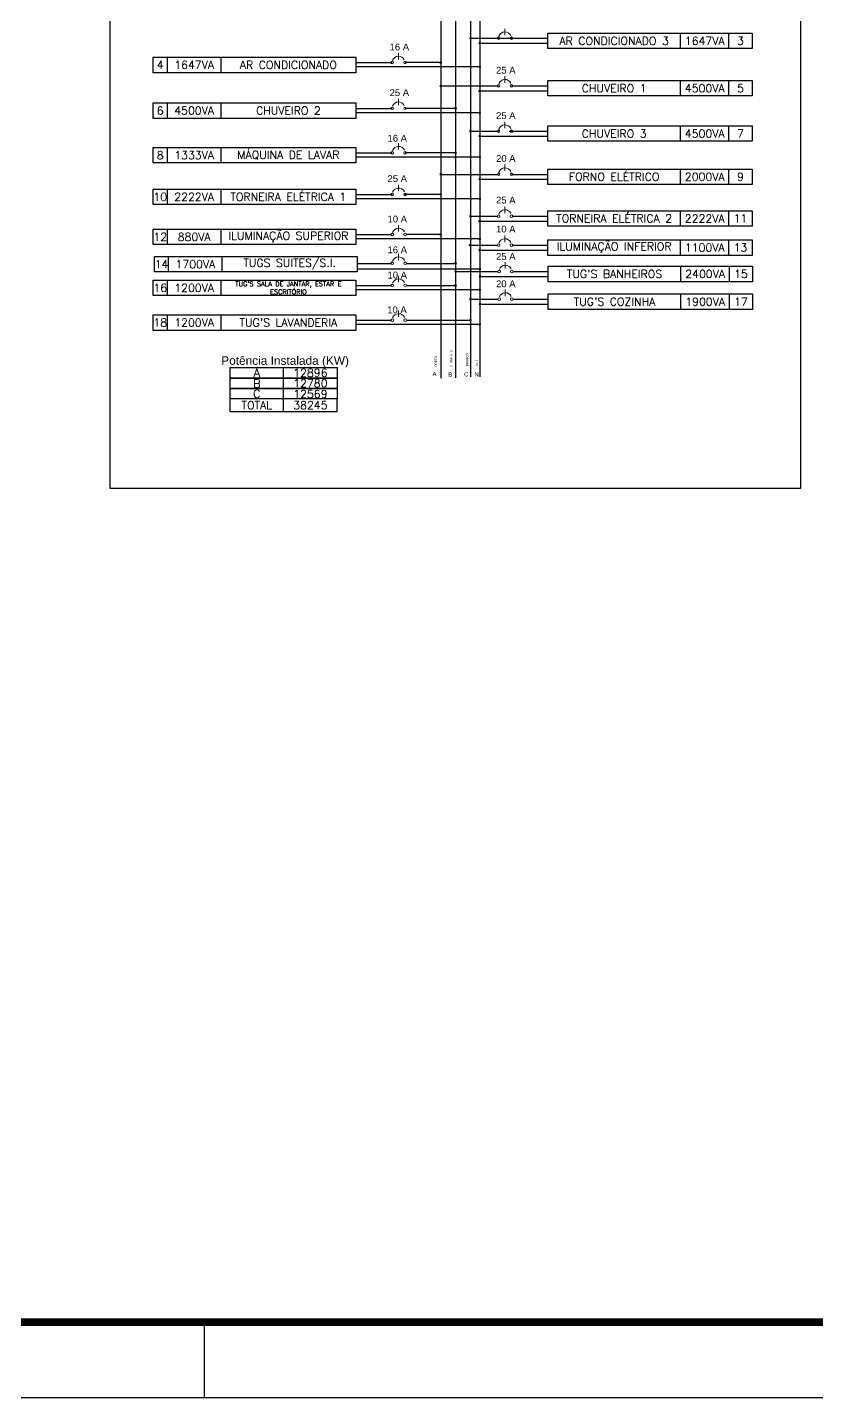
# Model space of a CAD drawing. Header units: metres. Extents: x 2012 to 4043, y 2396 to 4846.
# Drawn here: x 2070.37 to 2079.74, y 2396.38 to 2412.63 of the extents above; entities that cross this region are included whole.
import ezdxf

# ---------------------------------------------------------------- set-up
doc = ezdxf.new("R2010")
doc.units = ezdxf.units.M
for name, color, linetype in [('ARQ-FOLHA', 7, 'Continuous'), ('PDF3_COTA', 7, 'Continuous'), ('PDF3_DI-Barramento Fase 1', 6, 'Continuous'), ('PDF3_DI-Barramento Fase 2', 6, 'Continuous'), ('PDF3_DI-Barramento Fase 3', 4, 'Continuous'), ('PDF3_DIAGRAMA', 7, 'Continuous'), ('PDF3_Text', 7, 'Continuous'), ('VISTA FRONTAL', 7, 'Continuous')]:
    doc.layers.add(name, color=color, linetype=linetype)
doc.layers.add('PDF3_DI-Linhas do diagrama', color=7, linetype='Continuous', true_color=0xdcdcdc)
doc.styles.add('N', font='romand.shx', dxfattribs={"height": 0.13})
doc.styles.add('PDF Arial', font='arial.ttf')

# ---------------------------------------------------------------- blocks, each defined once
blk = doc.blocks.new('FOLHA A2')
at = {"layer": 'ARQ-FOLHA'}
for p, q in [((224, -420), (224, -410)), ((0, -420), (594, -420))]:
    blk.add_line(p, q, dxfattribs=at)
at = {"layer": 'ARQ-FOLHA', "const_width": 1}
blk.add_lwpolyline([(25, -410), (584, -410), (584, -10), (25, -10), (25, -410)], dxfattribs=at)

msp = doc.modelspace()

# ---------------------------------------------------------------- linework, layer by layer
at = {"layer": 'PDF3_COTA', "lineweight": 25}
for points in [[(2075.628, 2412.502), (2076.138, 2412.502)], [(2075.735, 2412.444), (2076.546, 2412.444)], [(2076.115, 2412.502), (2076.546, 2412.502)], [(2078.12, 2412.38), (2078.12, 2412.562)], [(2078.695, 2412.38), (2078.695, 2412.562)], [(2072.032, 2412.094), (2072.032, 2412.278)], [(2072.669, 2412.094), (2072.669, 2412.278)], [(2074.268, 2412.214), (2074.7, 2412.214)], [(2075.735, 2412.162), (2074.268, 2412.162)], [(2075.276, 2412.214), (2074.852, 2412.214)], [(2075.276, 2411.937), (2075.962, 2411.937)], [(2076.114, 2411.937), (2076.546, 2411.937)], [(2078.12, 2411.818), (2078.12, 2412)], [(2078.695, 2411.818), (2078.695, 2412)], [(2075.735, 2411.878), (2076.546, 2411.878)], [(2072.032, 2411.552), (2072.032, 2411.737)], [(2072.669, 2411.552), (2072.669, 2411.737)], [(2074.268, 2411.671), (2074.7, 2411.671)], [(2075.735, 2411.619), (2074.268, 2411.619)], [(2075.452, 2411.671), (2074.852, 2411.671)], [(2078.12, 2411.28), (2078.12, 2411.462)], [(2078.695, 2411.28), (2078.695, 2411.462)], [(2075.628, 2411.399), (2075.962, 2411.399)], [(2075.735, 2411.342), (2076.546, 2411.342)], [(2076.088, 2411.399), (2076.546, 2411.399)], [(2072.032, 2411.023), (2072.032, 2411.207)], [(2072.669, 2411.023), (2072.669, 2411.207)], [(2074.268, 2411.143), (2074.7, 2411.143)], [(2075.452, 2411.143), (2074.852, 2411.143)], [(2075.735, 2411.091), (2074.268, 2411.091)], [(2078.12, 2410.767), (2078.12, 2410.95)], [(2078.695, 2410.767), (2078.695, 2410.95)], [(2075.276, 2410.888), (2075.962, 2410.888)], [(2075.735, 2410.831), (2076.546, 2410.831)], [(2076.114, 2410.888), (2076.546, 2410.888)], [(2072.032, 2410.529), (2072.032, 2410.713)], [(2072.669, 2410.529), (2072.669, 2410.713)], [(2074.268, 2410.649), (2074.7, 2410.649)], [(2075.275, 2410.649), (2074.851, 2410.649)], [(2075.735, 2410.597), (2074.268, 2410.597)], [(2075.628, 2410.391), (2075.947, 2410.391)], [(2075.735, 2410.333), (2076.546, 2410.333)], [(2076.13, 2410.391), (2076.546, 2410.391)], [(2078.12, 2410.274), (2078.12, 2410.457)], [(2078.695, 2410.274), (2078.695, 2410.457)], [(2072.032, 2410.054), (2072.032, 2410.238)], [(2072.669, 2410.054), (2072.669, 2410.238)], [(2074.268, 2410.173), (2074.686, 2410.173)], [(2075.276, 2410.173), (2074.868, 2410.173)], [(2075.735, 2410.121), (2074.268, 2410.121)], [(2075.628, 2410.047), (2075.947, 2410.047)], [(2075.735, 2409.99), (2076.546, 2409.99)], [(2076.13, 2410.047), (2076.309, 2410.047), (2076.546, 2410.047)], [(2078.12, 2409.927), (2078.12, 2410.11)], [(2078.695, 2409.927), (2078.695, 2410.11)], [(2072.046, 2409.73), (2072.046, 2409.914)], [(2072.683, 2409.73), (2072.683, 2409.914)], [(2074.283, 2409.832), (2074.686, 2409.832)], [(2074.868, 2409.832), (2075.452, 2409.832)], [(2075.735, 2409.762), (2074.283, 2409.762)], [(2075.452, 2409.734), (2075.952, 2409.734)], [(2075.74, 2409.677), (2076.551, 2409.677)], [(2076.135, 2409.734), (2076.314, 2409.734), (2076.551, 2409.734)], [(2078.125, 2409.614), (2078.125, 2409.797)], [(2078.7, 2409.614), (2078.7, 2409.797)], [(2072.032, 2409.449), (2072.032, 2409.633)], [(2072.669, 2409.449), (2072.669, 2409.633)], [(2074.268, 2409.57), (2074.686, 2409.57)], [(2075.735, 2409.518), (2074.268, 2409.518)], [(2074.868, 2409.57), (2075.452, 2409.57)], [(2075.633, 2409.406), (2075.952, 2409.406)], [(2075.74, 2409.349), (2076.551, 2409.349)], [(2076.135, 2409.406), (2076.314, 2409.406), (2076.551, 2409.406)], [(2078.125, 2409.286), (2078.125, 2409.469)], [(2078.7, 2409.286), (2078.7, 2409.469)], [(2072.032, 2409.037), (2072.032, 2409.222)], [(2072.669, 2409.037), (2072.669, 2409.222)], [(2074.268, 2409.158), (2074.686, 2409.158)], [(2075.735, 2409.106), (2074.268, 2409.106)], [(2074.868, 2409.158), (2075.628, 2409.158)], [(2073.411, 2408.075), (2073.411, 2408.29), (2073.411, 2408.391), (2073.411, 2408.494), (2073.411, 2408.595)]]:
    msp.add_lwpolyline(points, dxfattribs=at)
for points in [[(2076.546, 2412.38), (2076.546, 2412.562), (2078.969, 2412.562), (2078.969, 2412.38), (2076.714, 2412.38)], [(2071.864, 2412.094), (2071.864, 2412.278), (2074.268, 2412.278), (2074.268, 2412.094)], [(2076.546, 2411.818), (2076.546, 2412), (2078.969, 2412), (2078.969, 2411.818), (2076.714, 2411.818)], [(2071.864, 2411.552), (2071.864, 2411.737), (2074.268, 2411.737), (2074.268, 2411.552)], [(2076.546, 2411.28), (2076.546, 2411.462), (2078.969, 2411.462), (2078.969, 2411.28), (2076.714, 2411.28)], [(2071.864, 2411.023), (2071.864, 2411.207), (2074.268, 2411.207), (2074.268, 2411.023)], [(2076.546, 2410.767), (2076.546, 2410.95), (2078.969, 2410.95), (2078.969, 2410.767), (2076.714, 2410.767)], [(2071.864, 2410.529), (2071.864, 2410.713), (2074.268, 2410.713), (2074.268, 2410.529)], [(2076.546, 2410.274), (2076.546, 2410.457), (2078.969, 2410.457), (2078.969, 2410.274), (2076.714, 2410.274)], [(2071.864, 2410.054), (2071.864, 2410.238), (2074.268, 2410.238), (2074.268, 2410.054)], [(2076.546, 2409.927), (2076.546, 2410.11), (2078.969, 2410.11), (2078.969, 2409.927), (2076.714, 2409.927)], [(2071.879, 2409.73), (2071.879, 2409.914), (2074.283, 2409.914), (2074.283, 2409.73)], [(2076.551, 2409.614), (2076.551, 2409.797), (2078.974, 2409.797), (2078.974, 2409.614), (2076.718, 2409.614)], [(2071.864, 2409.449), (2071.864, 2409.633), (2074.268, 2409.633), (2074.268, 2409.449)], [(2076.551, 2409.286), (2076.551, 2409.469), (2078.974, 2409.469), (2078.974, 2409.286), (2076.718, 2409.286)], [(2071.864, 2409.037), (2071.864, 2409.222), (2074.268, 2409.222), (2074.268, 2409.037)], [(2072.776, 2408.494), (2072.776, 2408.595), (2074.046, 2408.595), (2074.046, 2408.471), (2072.776, 2408.471)], [(2072.776, 2408.37), (2072.776, 2408.471), (2074.046, 2408.471), (2074.046, 2408.347), (2072.776, 2408.347)], [(2072.776, 2408.244), (2072.776, 2408.347), (2074.046, 2408.347), (2074.046, 2408.223), (2072.776, 2408.223)], [(2074.046, 2408.223), (2072.775, 2408.223), (2072.775, 2408.075), (2074.046, 2408.075)]]:
    msp.add_lwpolyline(points, close=True, dxfattribs=at)
at = {"layer": 'PDF3_DI-Barramento Fase 1', "lineweight": 30}
msp.add_lwpolyline([(2075.276, 2413.79), (2075.276, 2408.867), (2075.276, 2408.468)], dxfattribs=at)
at = {"layer": 'PDF3_DI-Barramento Fase 2', "lineweight": 30}
msp.add_lwpolyline([(2075.452, 2413.79), (2075.452, 2408.867), (2075.452, 2408.472)], dxfattribs=at)
at = {"layer": 'PDF3_DI-Barramento Fase 3', "color": 6, "lineweight": 30}
msp.add_lwpolyline([(2075.628, 2413.79), (2075.628, 2408.867), (2075.628, 2408.485)], dxfattribs=at)
at = {"layer": 'PDF3_DI-Barramento Fase 3', "lineweight": 30}
msp.add_lwpolyline([(2076.239, 2413.489), (2075.737, 2413.489), (2075.739, 2411.973), (2075.739, 2408.867), (2075.739, 2408.487)], dxfattribs=at)
at = {"layer": 'PDF3_DI-Linhas do diagrama', "transparency": 33554559}
for points in [[(2075.628, 2412.502), (2075.615, 2412.509), (2075.613, 2412.502)], [(2075.613, 2412.502), (2075.615, 2412.494), (2075.628, 2412.502)], [(2075.621, 2412.515), (2075.628, 2412.502), (2075.615, 2412.509)], [(2075.615, 2412.494), (2075.628, 2412.502), (2075.621, 2412.488)], [(2075.628, 2412.517), (2075.621, 2412.515), (2075.628, 2412.502)], [(2075.628, 2412.502), (2075.621, 2412.488), (2075.628, 2412.486)], [(2075.628, 2412.502), (2075.636, 2412.515), (2075.628, 2412.517)], [(2075.641, 2412.509), (2075.628, 2412.502), (2075.636, 2412.515)], [(2075.644, 2412.502), (2075.641, 2412.509), (2075.628, 2412.502)], [(2075.628, 2412.486), (2075.636, 2412.488), (2075.628, 2412.502)], [(2075.636, 2412.488), (2075.628, 2412.502), (2075.641, 2412.494)], [(2075.628, 2412.502), (2075.641, 2412.494), (2075.644, 2412.502)], [(2075.737, 2412.444), (2075.724, 2412.452), (2075.722, 2412.444)], [(2075.722, 2412.444), (2075.724, 2412.436), (2075.737, 2412.444)], [(2075.73, 2412.457), (2075.737, 2412.444), (2075.724, 2412.452)], [(2075.724, 2412.436), (2075.737, 2412.444), (2075.73, 2412.431)], [(2075.737, 2412.458), (2075.73, 2412.457), (2075.737, 2412.444)], [(2075.737, 2412.444), (2075.73, 2412.431), (2075.737, 2412.429)], [(2075.737, 2412.444), (2075.745, 2412.457), (2075.737, 2412.458)], [(2075.752, 2412.452), (2075.737, 2412.444), (2075.745, 2412.457)], [(2075.753, 2412.444), (2075.752, 2412.452), (2075.737, 2412.444)], [(2075.737, 2412.429), (2075.745, 2412.431), (2075.737, 2412.444)], [(2075.745, 2412.431), (2075.737, 2412.444), (2075.752, 2412.436)], [(2075.737, 2412.444), (2075.752, 2412.436), (2075.753, 2412.444)], [(2075.274, 2412.213), (2075.261, 2412.221), (2075.259, 2412.213)], [(2075.259, 2412.213), (2075.261, 2412.206), (2075.274, 2412.213)], [(2075.267, 2412.226), (2075.274, 2412.213), (2075.261, 2412.221)], [(2075.261, 2412.206), (2075.274, 2412.213), (2075.267, 2412.2)], [(2075.274, 2412.229), (2075.267, 2412.226), (2075.274, 2412.213)], [(2075.274, 2412.213), (2075.267, 2412.2), (2075.274, 2412.198)], [(2075.274, 2412.213), (2075.282, 2412.226), (2075.274, 2412.229)], [(2075.289, 2412.221), (2075.274, 2412.213), (2075.282, 2412.226)], [(2075.29, 2412.213), (2075.289, 2412.221), (2075.274, 2412.213)], [(2075.274, 2412.198), (2075.282, 2412.2), (2075.274, 2412.213)], [(2075.282, 2412.2), (2075.274, 2412.213), (2075.289, 2412.206)], [(2075.274, 2412.213), (2075.289, 2412.206), (2075.29, 2412.213)], [(2075.739, 2412.162), (2075.726, 2412.17), (2075.724, 2412.162)], [(2075.724, 2412.162), (2075.726, 2412.155), (2075.739, 2412.162)], [(2075.73, 2412.175), (2075.739, 2412.162), (2075.726, 2412.17)], [(2075.726, 2412.155), (2075.739, 2412.162), (2075.73, 2412.149)], [(2075.739, 2412.178), (2075.73, 2412.175), (2075.739, 2412.162)], [(2075.739, 2412.162), (2075.73, 2412.149), (2075.739, 2412.147)], [(2075.739, 2412.162), (2075.747, 2412.175), (2075.739, 2412.178)], [(2075.752, 2412.17), (2075.739, 2412.162), (2075.747, 2412.175)], [(2075.753, 2412.162), (2075.752, 2412.17), (2075.739, 2412.162)], [(2075.739, 2412.147), (2075.747, 2412.149), (2075.739, 2412.162)], [(2075.747, 2412.149), (2075.739, 2412.162), (2075.752, 2412.155)], [(2075.739, 2412.162), (2075.752, 2412.155), (2075.753, 2412.162)], [(2075.276, 2411.937), (2075.263, 2411.943), (2075.26, 2411.937)], [(2075.26, 2411.937), (2075.263, 2411.929), (2075.276, 2411.937)], [(2075.268, 2411.95), (2075.276, 2411.937), (2075.263, 2411.943)], [(2075.263, 2411.929), (2075.276, 2411.937), (2075.268, 2411.924)], [(2075.276, 2411.951), (2075.268, 2411.95), (2075.276, 2411.937)], [(2075.276, 2411.937), (2075.268, 2411.924), (2075.276, 2411.92)], [(2075.276, 2411.937), (2075.283, 2411.95), (2075.276, 2411.951)], [(2075.289, 2411.943), (2075.276, 2411.937), (2075.283, 2411.95)], [(2075.291, 2411.937), (2075.289, 2411.943), (2075.276, 2411.937)], [(2075.276, 2411.92), (2075.283, 2411.924), (2075.276, 2411.937)], [(2075.283, 2411.924), (2075.276, 2411.937), (2075.289, 2411.929)], [(2075.276, 2411.937), (2075.289, 2411.929), (2075.291, 2411.937)], [(2075.737, 2411.878), (2075.724, 2411.886), (2075.722, 2411.878)], [(2075.722, 2411.878), (2075.724, 2411.87), (2075.737, 2411.878)], [(2075.73, 2411.891), (2075.737, 2411.878), (2075.724, 2411.886)], [(2075.724, 2411.87), (2075.737, 2411.878), (2075.73, 2411.865)], [(2075.737, 2411.893), (2075.73, 2411.891), (2075.737, 2411.878)], [(2075.737, 2411.878), (2075.73, 2411.865), (2075.737, 2411.863)], [(2075.737, 2411.878), (2075.745, 2411.891), (2075.737, 2411.893)], [(2075.752, 2411.886), (2075.737, 2411.878), (2075.745, 2411.891)], [(2075.753, 2411.878), (2075.752, 2411.886), (2075.737, 2411.878)], [(2075.737, 2411.863), (2075.745, 2411.865), (2075.737, 2411.878)], [(2075.745, 2411.865), (2075.737, 2411.878), (2075.752, 2411.87)], [(2075.737, 2411.878), (2075.752, 2411.87), (2075.753, 2411.878)], [(2075.452, 2411.671), (2075.439, 2411.678), (2075.437, 2411.671)], [(2075.437, 2411.671), (2075.439, 2411.663), (2075.452, 2411.671)], [(2075.445, 2411.684), (2075.452, 2411.671), (2075.439, 2411.678)], [(2075.439, 2411.663), (2075.452, 2411.671), (2075.445, 2411.656)], [(2075.452, 2411.686), (2075.445, 2411.684), (2075.452, 2411.671)], [(2075.452, 2411.671), (2075.445, 2411.656), (2075.452, 2411.655)], [(2075.452, 2411.671), (2075.46, 2411.684), (2075.452, 2411.686)], [(2075.466, 2411.678), (2075.452, 2411.671), (2075.46, 2411.684)], [(2075.468, 2411.671), (2075.466, 2411.678), (2075.452, 2411.671)], [(2075.452, 2411.655), (2075.46, 2411.656), (2075.452, 2411.671)], [(2075.46, 2411.656), (2075.452, 2411.671), (2075.466, 2411.663)], [(2075.452, 2411.671), (2075.466, 2411.663), (2075.468, 2411.671)], [(2075.739, 2411.619), (2075.726, 2411.625), (2075.724, 2411.619)], [(2075.724, 2411.619), (2075.726, 2411.611), (2075.739, 2411.619)], [(2075.73, 2411.632), (2075.739, 2411.619), (2075.726, 2411.625)], [(2075.726, 2411.611), (2075.739, 2411.619), (2075.73, 2411.604)], [(2075.739, 2411.633), (2075.73, 2411.632), (2075.739, 2411.619)], [(2075.739, 2411.619), (2075.73, 2411.604), (2075.739, 2411.603)], [(2075.739, 2411.619), (2075.747, 2411.632), (2075.739, 2411.633)], [(2075.752, 2411.625), (2075.739, 2411.619), (2075.747, 2411.632)], [(2075.753, 2411.619), (2075.752, 2411.625), (2075.739, 2411.619)], [(2075.739, 2411.603), (2075.747, 2411.604), (2075.739, 2411.619)], [(2075.747, 2411.604), (2075.739, 2411.619), (2075.752, 2411.611)], [(2075.739, 2411.619), (2075.752, 2411.611), (2075.753, 2411.619)], [(2075.628, 2411.399), (2075.615, 2411.407), (2075.613, 2411.399)], [(2075.613, 2411.399), (2075.615, 2411.392), (2075.628, 2411.399)], [(2075.62, 2411.412), (2075.628, 2411.399), (2075.615, 2411.407)], [(2075.615, 2411.392), (2075.628, 2411.399), (2075.62, 2411.386)], [(2075.628, 2411.415), (2075.62, 2411.412), (2075.628, 2411.399)], [(2075.628, 2411.399), (2075.62, 2411.386), (2075.628, 2411.384)], [(2075.628, 2411.399), (2075.636, 2411.412), (2075.628, 2411.415)], [(2075.641, 2411.407), (2075.628, 2411.399), (2075.636, 2411.412)], [(2075.642, 2411.399), (2075.641, 2411.407), (2075.628, 2411.399)], [(2075.628, 2411.384), (2075.636, 2411.386), (2075.628, 2411.399)], [(2075.636, 2411.386), (2075.628, 2411.399), (2075.641, 2411.392)], [(2075.628, 2411.399), (2075.641, 2411.392), (2075.642, 2411.399)], [(2075.737, 2411.342), (2075.724, 2411.348), (2075.722, 2411.342)], [(2075.722, 2411.342), (2075.724, 2411.334), (2075.737, 2411.342)], [(2075.73, 2411.355), (2075.737, 2411.342), (2075.724, 2411.348)], [(2075.724, 2411.334), (2075.737, 2411.342), (2075.73, 2411.329)], [(2075.737, 2411.356), (2075.73, 2411.355), (2075.737, 2411.342)], [(2075.737, 2411.342), (2075.73, 2411.329), (2075.737, 2411.325)], [(2075.737, 2411.342), (2075.745, 2411.355), (2075.737, 2411.356)], [(2075.752, 2411.348), (2075.737, 2411.342), (2075.745, 2411.355)], [(2075.753, 2411.342), (2075.752, 2411.348), (2075.737, 2411.342)], [(2075.737, 2411.325), (2075.745, 2411.329), (2075.737, 2411.342)], [(2075.745, 2411.329), (2075.737, 2411.342), (2075.752, 2411.334)], [(2075.737, 2411.342), (2075.752, 2411.334), (2075.753, 2411.342)], [(2075.452, 2411.143), (2075.439, 2411.151), (2075.437, 2411.143)], [(2075.437, 2411.143), (2075.439, 2411.135), (2075.452, 2411.143)], [(2075.445, 2411.156), (2075.452, 2411.143), (2075.439, 2411.151)], [(2075.439, 2411.135), (2075.452, 2411.143), (2075.445, 2411.13)], [(2075.452, 2411.157), (2075.445, 2411.156), (2075.452, 2411.143)], [(2075.452, 2411.143), (2075.445, 2411.13), (2075.452, 2411.128)], [(2075.452, 2411.143), (2075.46, 2411.156), (2075.452, 2411.157)], [(2075.465, 2411.151), (2075.452, 2411.143), (2075.46, 2411.156)], [(2075.468, 2411.143), (2075.465, 2411.151), (2075.452, 2411.143)], [(2075.452, 2411.128), (2075.46, 2411.13), (2075.452, 2411.143)], [(2075.46, 2411.13), (2075.452, 2411.143), (2075.465, 2411.135)], [(2075.452, 2411.143), (2075.465, 2411.135), (2075.468, 2411.143)], [(2075.739, 2411.091), (2075.726, 2411.099), (2075.724, 2411.091)], [(2075.724, 2411.091), (2075.726, 2411.082), (2075.739, 2411.091)], [(2075.73, 2411.104), (2075.739, 2411.091), (2075.726, 2411.099)], [(2075.726, 2411.082), (2075.739, 2411.091), (2075.73, 2411.078)], [(2075.739, 2411.105), (2075.73, 2411.104), (2075.739, 2411.091)], [(2075.739, 2411.091), (2075.73, 2411.078), (2075.739, 2411.076)], [(2075.739, 2411.091), (2075.747, 2411.104), (2075.739, 2411.105)], [(2075.752, 2411.099), (2075.739, 2411.091), (2075.747, 2411.104)], [(2075.753, 2411.091), (2075.752, 2411.099), (2075.739, 2411.091)], [(2075.739, 2411.076), (2075.747, 2411.078), (2075.739, 2411.091)], [(2075.747, 2411.078), (2075.739, 2411.091), (2075.752, 2411.082)], [(2075.739, 2411.091), (2075.752, 2411.082), (2075.753, 2411.091)], [(2075.276, 2410.888), (2075.263, 2410.897), (2075.261, 2410.888)], [(2075.261, 2410.888), (2075.263, 2410.88), (2075.276, 2410.888)], [(2075.267, 2410.902), (2075.276, 2410.888), (2075.263, 2410.897)], [(2075.263, 2410.88), (2075.276, 2410.888), (2075.267, 2410.875)], [(2075.276, 2410.905), (2075.267, 2410.902), (2075.276, 2410.888)], [(2075.276, 2410.888), (2075.267, 2410.875), (2075.276, 2410.874)], [(2075.276, 2410.888), (2075.284, 2410.902), (2075.276, 2410.905)], [(2075.289, 2410.897), (2075.276, 2410.888), (2075.284, 2410.902)], [(2075.29, 2410.888), (2075.289, 2410.897), (2075.276, 2410.888)], [(2075.276, 2410.874), (2075.284, 2410.875), (2075.276, 2410.888)], [(2075.284, 2410.875), (2075.276, 2410.888), (2075.289, 2410.88)], [(2075.276, 2410.888), (2075.289, 2410.88), (2075.29, 2410.888)], [(2075.737, 2410.831), (2075.724, 2410.838), (2075.722, 2410.831)], [(2075.722, 2410.831), (2075.724, 2410.823), (2075.737, 2410.831)], [(2075.73, 2410.844), (2075.737, 2410.831), (2075.724, 2410.838)], [(2075.724, 2410.823), (2075.737, 2410.831), (2075.73, 2410.818)], [(2075.737, 2410.846), (2075.73, 2410.844), (2075.737, 2410.831)], [(2075.737, 2410.831), (2075.73, 2410.818), (2075.737, 2410.815)], [(2075.737, 2410.831), (2075.745, 2410.844), (2075.737, 2410.846)], [(2075.752, 2410.838), (2075.737, 2410.831), (2075.745, 2410.844)], [(2075.753, 2410.831), (2075.752, 2410.838), (2075.737, 2410.831)], [(2075.737, 2410.815), (2075.745, 2410.818), (2075.737, 2410.831)], [(2075.745, 2410.818), (2075.737, 2410.831), (2075.752, 2410.823)], [(2075.737, 2410.831), (2075.752, 2410.823), (2075.753, 2410.831)], [(2075.276, 2410.649), (2075.263, 2410.657), (2075.259, 2410.649)], [(2075.259, 2410.649), (2075.263, 2410.642), (2075.276, 2410.649)], [(2075.267, 2410.662), (2075.276, 2410.649), (2075.263, 2410.657)], [(2075.263, 2410.642), (2075.276, 2410.649), (2075.267, 2410.636)], [(2075.276, 2410.665), (2075.267, 2410.662), (2075.276, 2410.649)], [(2075.276, 2410.649), (2075.267, 2410.636), (2075.276, 2410.634)], [(2075.276, 2410.649), (2075.282, 2410.662), (2075.276, 2410.665)], [(2075.289, 2410.657), (2075.276, 2410.649), (2075.282, 2410.662)], [(2075.29, 2410.649), (2075.289, 2410.657), (2075.276, 2410.649)], [(2075.276, 2410.634), (2075.282, 2410.636), (2075.276, 2410.649)], [(2075.282, 2410.636), (2075.276, 2410.649), (2075.289, 2410.642)], [(2075.276, 2410.649), (2075.289, 2410.642), (2075.29, 2410.649)], [(2075.739, 2410.597), (2075.726, 2410.605), (2075.724, 2410.597)], [(2075.724, 2410.597), (2075.726, 2410.59), (2075.739, 2410.597)], [(2075.73, 2410.61), (2075.739, 2410.597), (2075.726, 2410.605)], [(2075.726, 2410.59), (2075.739, 2410.597), (2075.73, 2410.584)], [(2075.739, 2410.613), (2075.73, 2410.61), (2075.739, 2410.597)], [(2075.739, 2410.597), (2075.73, 2410.584), (2075.739, 2410.582)], [(2075.739, 2410.597), (2075.747, 2410.61), (2075.739, 2410.613)], [(2075.752, 2410.605), (2075.739, 2410.597), (2075.747, 2410.61)], [(2075.753, 2410.597), (2075.752, 2410.605), (2075.739, 2410.597)], [(2075.739, 2410.582), (2075.747, 2410.584), (2075.739, 2410.597)], [(2075.747, 2410.584), (2075.739, 2410.597), (2075.752, 2410.59)], [(2075.739, 2410.597), (2075.752, 2410.59), (2075.753, 2410.597)], [(2075.628, 2410.391), (2075.615, 2410.399), (2075.613, 2410.391)], [(2075.613, 2410.391), (2075.615, 2410.383), (2075.628, 2410.391)], [(2075.621, 2410.404), (2075.628, 2410.391), (2075.615, 2410.399)], [(2075.615, 2410.383), (2075.628, 2410.391), (2075.621, 2410.378)], [(2075.628, 2410.406), (2075.621, 2410.404), (2075.628, 2410.391)], [(2075.628, 2410.391), (2075.621, 2410.378), (2075.628, 2410.377)], [(2075.628, 2410.391), (2075.636, 2410.404), (2075.628, 2410.406)], [(2075.641, 2410.399), (2075.628, 2410.391), (2075.636, 2410.404)], [(2075.644, 2410.391), (2075.641, 2410.399), (2075.628, 2410.391)], [(2075.628, 2410.377), (2075.636, 2410.378), (2075.628, 2410.391)], [(2075.636, 2410.378), (2075.628, 2410.391), (2075.641, 2410.383)], [(2075.628, 2410.391), (2075.641, 2410.383), (2075.644, 2410.391)], [(2075.737, 2410.333), (2075.724, 2410.341), (2075.722, 2410.333)], [(2075.722, 2410.333), (2075.724, 2410.326), (2075.737, 2410.333)], [(2075.73, 2410.347), (2075.737, 2410.333), (2075.724, 2410.341)], [(2075.724, 2410.326), (2075.737, 2410.333), (2075.73, 2410.32)], [(2075.737, 2410.349), (2075.73, 2410.347), (2075.737, 2410.333)], [(2075.737, 2410.333), (2075.73, 2410.32), (2075.737, 2410.318)], [(2075.737, 2410.333), (2075.745, 2410.347), (2075.737, 2410.349)], [(2075.752, 2410.341), (2075.737, 2410.333), (2075.745, 2410.347)], [(2075.753, 2410.333), (2075.752, 2410.341), (2075.737, 2410.333)], [(2075.737, 2410.318), (2075.745, 2410.32), (2075.737, 2410.333)], [(2075.745, 2410.32), (2075.737, 2410.333), (2075.752, 2410.326)], [(2075.737, 2410.333), (2075.752, 2410.326), (2075.753, 2410.333)], [(2075.276, 2410.173), (2075.263, 2410.179), (2075.261, 2410.173)], [(2075.261, 2410.173), (2075.263, 2410.165), (2075.276, 2410.173)], [(2075.267, 2410.186), (2075.276, 2410.173), (2075.263, 2410.179)], [(2075.263, 2410.165), (2075.276, 2410.173), (2075.267, 2410.16)], [(2075.276, 2410.187), (2075.267, 2410.186), (2075.276, 2410.173)], [(2075.276, 2410.173), (2075.267, 2410.16), (2075.276, 2410.156)], [(2075.276, 2410.173), (2075.284, 2410.186), (2075.276, 2410.187)], [(2075.289, 2410.179), (2075.276, 2410.173), (2075.284, 2410.186)], [(2075.292, 2410.173), (2075.289, 2410.179), (2075.276, 2410.173)], [(2075.276, 2410.156), (2075.284, 2410.16), (2075.276, 2410.173)], [(2075.284, 2410.16), (2075.276, 2410.173), (2075.289, 2410.165)], [(2075.276, 2410.173), (2075.289, 2410.165), (2075.292, 2410.173)], [(2075.739, 2410.135), (2075.73, 2410.134), (2075.739, 2410.121)], [(2075.739, 2410.121), (2075.747, 2410.134), (2075.739, 2410.135)], [(2075.623, 2410.047), (2075.61, 2410.055), (2075.608, 2410.047)], [(2075.608, 2410.047), (2075.61, 2410.041), (2075.623, 2410.047)], [(2075.615, 2410.06), (2075.623, 2410.047), (2075.61, 2410.055)], [(2075.61, 2410.041), (2075.623, 2410.047), (2075.615, 2410.034)], [(2075.623, 2410.064), (2075.615, 2410.06), (2075.623, 2410.047)], [(2075.623, 2410.047), (2075.615, 2410.034), (2075.623, 2410.033)], [(2075.623, 2410.047), (2075.631, 2410.06), (2075.623, 2410.064)], [(2075.636, 2410.055), (2075.623, 2410.047), (2075.631, 2410.06)], [(2075.638, 2410.047), (2075.636, 2410.055), (2075.623, 2410.047)], [(2075.623, 2410.033), (2075.631, 2410.034), (2075.623, 2410.047)], [(2075.631, 2410.034), (2075.623, 2410.047), (2075.636, 2410.041)], [(2075.623, 2410.047), (2075.636, 2410.041), (2075.638, 2410.047)], [(2075.737, 2409.99), (2075.724, 2409.997), (2075.722, 2409.99)], [(2075.722, 2409.99), (2075.724, 2409.982), (2075.737, 2409.99)], [(2075.739, 2410.121), (2075.726, 2410.127), (2075.724, 2410.121)], [(2075.724, 2410.121), (2075.726, 2410.112), (2075.739, 2410.121)], [(2075.73, 2410.003), (2075.737, 2409.99), (2075.724, 2409.997)], [(2075.724, 2409.982), (2075.737, 2409.99), (2075.73, 2409.977)], [(2075.73, 2410.134), (2075.739, 2410.121), (2075.726, 2410.127)], [(2075.726, 2410.112), (2075.739, 2410.121), (2075.73, 2410.106)], [(2075.739, 2410.121), (2075.73, 2410.106), (2075.739, 2410.104)], [(2075.737, 2410.005), (2075.73, 2410.003), (2075.737, 2409.99)], [(2075.737, 2409.99), (2075.73, 2409.977), (2075.737, 2409.974)], [(2075.737, 2409.99), (2075.745, 2410.003), (2075.737, 2410.005)], [(2075.752, 2409.997), (2075.737, 2409.99), (2075.745, 2410.003)], [(2075.753, 2409.99), (2075.752, 2409.997), (2075.737, 2409.99)], [(2075.737, 2409.974), (2075.745, 2409.977), (2075.737, 2409.99)], [(2075.745, 2409.977), (2075.737, 2409.99), (2075.752, 2409.982)], [(2075.737, 2409.99), (2075.752, 2409.982), (2075.753, 2409.99)], [(2075.752, 2410.127), (2075.739, 2410.121), (2075.747, 2410.134)], [(2075.753, 2410.121), (2075.752, 2410.127), (2075.739, 2410.121)], [(2075.739, 2410.104), (2075.747, 2410.106), (2075.739, 2410.121)], [(2075.747, 2410.106), (2075.739, 2410.121), (2075.752, 2410.112)], [(2075.739, 2410.121), (2075.752, 2410.112), (2075.753, 2410.121)], [(2075.452, 2409.832), (2075.439, 2409.84), (2075.437, 2409.832)], [(2075.437, 2409.832), (2075.439, 2409.825), (2075.452, 2409.832)], [(2075.445, 2409.845), (2075.452, 2409.832), (2075.439, 2409.84)], [(2075.439, 2409.825), (2075.452, 2409.832), (2075.445, 2409.819)], [(2075.452, 2409.848), (2075.445, 2409.845), (2075.452, 2409.832)], [(2075.452, 2409.832), (2075.445, 2409.819), (2075.452, 2409.817)], [(2075.452, 2409.832), (2075.46, 2409.845), (2075.452, 2409.848)], [(2075.465, 2409.84), (2075.452, 2409.832), (2075.46, 2409.845)], [(2075.468, 2409.832), (2075.465, 2409.84), (2075.452, 2409.832)], [(2075.452, 2409.817), (2075.46, 2409.819), (2075.452, 2409.832)], [(2075.46, 2409.819), (2075.452, 2409.832), (2075.465, 2409.825)], [(2075.452, 2409.832), (2075.465, 2409.825), (2075.468, 2409.832)], [(2075.452, 2409.734), (2075.439, 2409.742), (2075.437, 2409.734)], [(2075.437, 2409.734), (2075.439, 2409.728), (2075.452, 2409.734)], [(2075.444, 2409.747), (2075.452, 2409.734), (2075.439, 2409.742)], [(2075.439, 2409.728), (2075.452, 2409.734), (2075.444, 2409.721)], [(2075.452, 2409.751), (2075.444, 2409.747), (2075.452, 2409.734)], [(2075.452, 2409.734), (2075.444, 2409.721), (2075.452, 2409.72)], [(2075.452, 2409.734), (2075.46, 2409.747), (2075.452, 2409.751)], [(2075.465, 2409.742), (2075.452, 2409.734), (2075.46, 2409.747)], [(2075.466, 2409.734), (2075.465, 2409.742), (2075.452, 2409.734)], [(2075.452, 2409.72), (2075.46, 2409.721), (2075.452, 2409.734)], [(2075.46, 2409.721), (2075.452, 2409.734), (2075.465, 2409.728)], [(2075.452, 2409.734), (2075.465, 2409.728), (2075.466, 2409.734)], [(2075.739, 2409.762), (2075.726, 2409.771), (2075.724, 2409.762)], [(2075.724, 2409.762), (2075.726, 2409.756), (2075.739, 2409.762)], [(2075.73, 2409.775), (2075.739, 2409.762), (2075.726, 2409.771)], [(2075.726, 2409.756), (2075.739, 2409.762), (2075.73, 2409.749)], [(2075.742, 2409.677), (2075.729, 2409.684), (2075.727, 2409.677)], [(2075.727, 2409.677), (2075.729, 2409.669), (2075.742, 2409.677)], [(2075.735, 2409.69), (2075.742, 2409.677), (2075.729, 2409.684)], [(2075.729, 2409.669), (2075.742, 2409.677), (2075.735, 2409.664)], [(2075.739, 2409.779), (2075.73, 2409.775), (2075.739, 2409.762)], [(2075.739, 2409.762), (2075.73, 2409.749), (2075.739, 2409.748)], [(2075.742, 2409.692), (2075.735, 2409.69), (2075.742, 2409.677)], [(2075.742, 2409.677), (2075.735, 2409.664), (2075.742, 2409.661)], [(2075.739, 2409.762), (2075.747, 2409.775), (2075.739, 2409.779)], [(2075.752, 2409.771), (2075.739, 2409.762), (2075.747, 2409.775)], [(2075.753, 2409.762), (2075.752, 2409.771), (2075.739, 2409.762)], [(2075.739, 2409.748), (2075.747, 2409.749), (2075.739, 2409.762)], [(2075.747, 2409.749), (2075.739, 2409.762), (2075.752, 2409.756)], [(2075.739, 2409.762), (2075.752, 2409.756), (2075.753, 2409.762)], [(2075.742, 2409.677), (2075.75, 2409.69), (2075.742, 2409.692)], [(2075.757, 2409.684), (2075.742, 2409.677), (2075.75, 2409.69)], [(2075.758, 2409.677), (2075.757, 2409.684), (2075.742, 2409.677)], [(2075.742, 2409.661), (2075.75, 2409.664), (2075.742, 2409.677)], [(2075.75, 2409.664), (2075.742, 2409.677), (2075.757, 2409.669)], [(2075.742, 2409.677), (2075.757, 2409.669), (2075.758, 2409.677)], [(2075.452, 2409.57), (2075.439, 2409.578), (2075.437, 2409.57)], [(2075.437, 2409.57), (2075.439, 2409.564), (2075.452, 2409.57)], [(2075.445, 2409.583), (2075.452, 2409.57), (2075.439, 2409.578)], [(2075.439, 2409.564), (2075.452, 2409.57), (2075.445, 2409.557)], [(2075.452, 2409.586), (2075.445, 2409.583), (2075.452, 2409.57)], [(2075.452, 2409.57), (2075.445, 2409.557), (2075.452, 2409.555)], [(2075.452, 2409.57), (2075.46, 2409.583), (2075.452, 2409.586)], [(2075.465, 2409.578), (2075.452, 2409.57), (2075.46, 2409.583)], [(2075.468, 2409.57), (2075.465, 2409.578), (2075.452, 2409.57)], [(2075.452, 2409.555), (2075.46, 2409.557), (2075.452, 2409.57)], [(2075.46, 2409.557), (2075.452, 2409.57), (2075.465, 2409.564)], [(2075.452, 2409.57), (2075.465, 2409.564), (2075.468, 2409.57)], [(2075.739, 2409.518), (2075.726, 2409.526), (2075.724, 2409.518)], [(2075.724, 2409.518), (2075.726, 2409.511), (2075.739, 2409.518)], [(2075.73, 2409.531), (2075.739, 2409.518), (2075.726, 2409.526)], [(2075.726, 2409.511), (2075.739, 2409.518), (2075.73, 2409.505)], [(2075.739, 2409.534), (2075.73, 2409.531), (2075.739, 2409.518)], [(2075.739, 2409.518), (2075.73, 2409.505), (2075.739, 2409.503)], [(2075.739, 2409.518), (2075.747, 2409.531), (2075.739, 2409.534)], [(2075.752, 2409.526), (2075.739, 2409.518), (2075.747, 2409.531)], [(2075.753, 2409.518), (2075.752, 2409.526), (2075.739, 2409.518)], [(2075.739, 2409.503), (2075.747, 2409.505), (2075.739, 2409.518)], [(2075.747, 2409.505), (2075.739, 2409.518), (2075.752, 2409.511)], [(2075.739, 2409.518), (2075.752, 2409.511), (2075.753, 2409.518)], [(2075.628, 2409.406), (2075.615, 2409.414), (2075.613, 2409.406)], [(2075.613, 2409.406), (2075.615, 2409.399), (2075.628, 2409.406)], [(2075.62, 2409.419), (2075.628, 2409.406), (2075.615, 2409.414)], [(2075.615, 2409.399), (2075.628, 2409.406), (2075.62, 2409.393)], [(2075.628, 2409.422), (2075.62, 2409.419), (2075.628, 2409.406)], [(2075.628, 2409.406), (2075.62, 2409.393), (2075.628, 2409.391)], [(2075.628, 2409.406), (2075.636, 2409.419), (2075.628, 2409.422)], [(2075.641, 2409.414), (2075.628, 2409.406), (2075.636, 2409.419)], [(2075.642, 2409.406), (2075.641, 2409.414), (2075.628, 2409.406)], [(2075.628, 2409.391), (2075.636, 2409.393), (2075.628, 2409.406)], [(2075.636, 2409.393), (2075.628, 2409.406), (2075.641, 2409.399)], [(2075.628, 2409.406), (2075.641, 2409.399), (2075.642, 2409.406)], [(2075.742, 2409.349), (2075.729, 2409.355), (2075.727, 2409.349)], [(2075.727, 2409.349), (2075.729, 2409.341), (2075.742, 2409.349)], [(2075.735, 2409.362), (2075.742, 2409.349), (2075.729, 2409.355)], [(2075.729, 2409.341), (2075.742, 2409.349), (2075.735, 2409.336)], [(2075.742, 2409.364), (2075.735, 2409.362), (2075.742, 2409.349)], [(2075.742, 2409.349), (2075.735, 2409.336), (2075.742, 2409.333)], [(2075.742, 2409.349), (2075.75, 2409.362), (2075.742, 2409.364)], [(2075.757, 2409.355), (2075.742, 2409.349), (2075.75, 2409.362)], [(2075.758, 2409.349), (2075.757, 2409.355), (2075.742, 2409.349)], [(2075.742, 2409.333), (2075.75, 2409.336), (2075.742, 2409.349)], [(2075.75, 2409.336), (2075.742, 2409.349), (2075.757, 2409.341)], [(2075.742, 2409.349), (2075.757, 2409.341), (2075.758, 2409.349)], [(2075.628, 2409.158), (2075.615, 2409.166), (2075.613, 2409.158)], [(2075.622, 2409.171), (2075.628, 2409.158), (2075.615, 2409.166)], [(2075.628, 2409.174), (2075.622, 2409.171), (2075.628, 2409.158)], [(2075.628, 2409.158), (2075.636, 2409.171), (2075.628, 2409.174)], [(2075.641, 2409.166), (2075.628, 2409.158), (2075.636, 2409.171)], [(2075.644, 2409.158), (2075.641, 2409.166), (2075.628, 2409.158)], [(2075.613, 2409.158), (2075.615, 2409.151), (2075.628, 2409.158)], [(2075.615, 2409.151), (2075.628, 2409.158), (2075.622, 2409.145)], [(2075.628, 2409.158), (2075.622, 2409.145), (2075.628, 2409.143)], [(2075.628, 2409.143), (2075.636, 2409.145), (2075.628, 2409.158)], [(2075.636, 2409.145), (2075.628, 2409.158), (2075.641, 2409.151)], [(2075.628, 2409.158), (2075.641, 2409.151), (2075.644, 2409.158)], [(2075.739, 2409.106), (2075.726, 2409.114), (2075.724, 2409.106)], [(2075.724, 2409.106), (2075.726, 2409.1), (2075.739, 2409.106)], [(2075.73, 2409.119), (2075.739, 2409.106), (2075.726, 2409.114)], [(2075.726, 2409.1), (2075.739, 2409.106), (2075.73, 2409.093)], [(2075.739, 2409.122), (2075.73, 2409.119), (2075.739, 2409.106)], [(2075.739, 2409.106), (2075.73, 2409.093), (2075.739, 2409.091)], [(2075.739, 2409.106), (2075.747, 2409.119), (2075.739, 2409.122)], [(2075.752, 2409.114), (2075.739, 2409.106), (2075.747, 2409.119)], [(2075.753, 2409.106), (2075.752, 2409.114), (2075.739, 2409.106)], [(2075.739, 2409.091), (2075.747, 2409.093), (2075.739, 2409.106)], [(2075.747, 2409.093), (2075.739, 2409.106), (2075.752, 2409.1)], [(2075.739, 2409.106), (2075.752, 2409.1), (2075.753, 2409.106)]]:
    msp.add_solid(points, dxfattribs=at)
at = {"layer": 'PDF3_DIAGRAMA', "color": 1, "lineweight": 5}
for points in [[(2076.037, 2412.539), (2076.037, 2412.616)], [(2074.774, 2412.251), (2074.774, 2412.327)], [(2076.037, 2411.974), (2076.037, 2412.051)], [(2074.774, 2411.708), (2074.774, 2411.784)], [(2076.037, 2411.435), (2076.037, 2411.512)], [(2074.775, 2411.182), (2074.775, 2411.257)], [(2076.037, 2410.928), (2076.037, 2411.003)], [(2074.775, 2410.688), (2074.775, 2410.763)], [(2076.037, 2410.429), (2076.037, 2410.505)], [(2074.775, 2410.21), (2074.775, 2410.287)], [(2076.037, 2410.085), (2076.037, 2410.161)], [(2074.776, 2409.87), (2074.776, 2409.947)], [(2076.042, 2409.772), (2076.042, 2409.848)], [(2074.773, 2409.608), (2074.773, 2409.685)], [(2076.042, 2409.443), (2076.042, 2409.52)], [(2074.773, 2409.197), (2074.773, 2409.273)]]:
    msp.add_lwpolyline(points, dxfattribs=at)
for centre in [(2075.963, 2412.502), (2076.114, 2412.502), (2074.7, 2412.214), (2074.852, 2412.214), (2075.963, 2411.938), (2076.114, 2411.938), (2074.7, 2411.671), (2074.852, 2411.671), (2075.963, 2411.399), (2076.114, 2411.399), (2074.701, 2411.144), (2074.853, 2411.144), (2075.963, 2410.889), (2076.114, 2410.889), (2074.701, 2410.65), (2074.853, 2410.65), (2075.963, 2410.392), (2076.114, 2410.392), (2074.701, 2410.174), (2074.853, 2410.174), (2075.963, 2410.048), (2076.114, 2410.048), (2074.701, 2409.833), (2074.853, 2409.833), (2075.968, 2409.735), (2076.119, 2409.735), (2074.701, 2409.571), (2074.853, 2409.571), (2075.968, 2409.407), (2076.119, 2409.407), (2074.701, 2409.159), (2074.853, 2409.159)]:
    msp.add_circle(centre, 0.0155, dxfattribs=at)
for centre in [(2076.038, 2412.502), (2074.775, 2412.214), (2076.038, 2411.938), (2074.775, 2411.671), (2076.038, 2411.399), (2074.776, 2411.144), (2076.038, 2410.889), (2074.776, 2410.65), (2076.038, 2410.392), (2074.776, 2410.174), (2076.038, 2410.048), (2074.776, 2409.833), (2076.043, 2409.735), (2074.776, 2409.571), (2076.043, 2409.407), (2074.776, 2409.159)]:
    msp.add_arc(centre, 0.0758, 24.9999, 159.9994, dxfattribs=at)
at = {"layer": 'VISTA FRONTAL', "color": 0, "ltscale": 0.25}
msp.add_lwpolyline([(2079.544, 2407.16), (2071.352, 2407.16), (2071.352, 2414.906), (2079.544, 2414.906)], close=True, dxfattribs=at)

# ---------------------------------------------------------------- block references
at = {"layer": 'ARQ-FOLHA', "xscale": 0.08944633452801547, "yscale": 0.08944633452801547, "zscale": 0.08944633452801547}
msp.add_blockref('FOLHA A2', (2052.436, 2433.943), dxfattribs=at)

# ---------------------------------------------------------------- texts
at = {"attachment_point": 5, "style": 'N'}
for s, width, gutter_width, insert, char_height in [('AR CONDICIONADO 3', 1.57483, 0.475, (2077.333, 2412.471), 0.09494), ('1647VA', 0.57445, 0.475, (2078.408, 2412.471), 0.0949), ('3', 0.27417, 0.475, (2078.832, 2412.471), 0.0949), ('4', 0.16763, 0.475, (2071.948, 2412.186), 0.0949), ('1647VA', 0.6369, 0.475, (2072.35, 2412.186), 0.0949), ('AR CONDICIONADO', 1.59942, 0.475, (2073.468, 2412.186), 0.09494), ('CHUVEIRO 1', 1.57483, 0.475, (2077.333, 2411.909), 0.0949), ('4500VA', 0.57445, 0.475, (2078.408, 2411.909), 0.0949), ('5', 0.27417, 0.475, (2078.832, 2411.909), 0.0949), ('6', 0.16763, 0.475, (2071.948, 2411.644), 0.0949), ('4500VA', 0.6369, 0.475, (2072.35, 2411.644), 0.0949), ('CHUVEIRO 2', 1.59942, 0.475, (2073.468, 2411.644), 0.0949), ('CHUVEIRO 3', 1.57483, 0.475, (2077.333, 2411.371), 0.0949), ('4500VA', 0.57445, 0.475, (2078.408, 2411.371), 0.0949), ('7', 0.27417, 0.475, (2078.832, 2411.371), 0.0949), ('8', 0.16763, 0.475, (2071.948, 2411.115), 0.0949), ('1333VA', 0.6369, 0.475, (2072.35, 2411.115), 0.0949), ('MÁQUINA DE LAVAR', 1.59942, 0.475, (2073.468, 2411.115), 0.09494), ('FORNO ELÉTRICO', 1.57483, 0.475, (2077.333, 2410.859), 0.09494), ('2000VA', 0.57445, 0.475, (2078.408, 2410.859), 0.0949), ('9', 0.27417, 0.475, (2078.832, 2410.859), 0.0949), ('10', 0.16763, 0.475, (2071.948, 2410.621), 0.0949), ('2222VA', 0.6369, 0.475, (2072.35, 2410.621), 0.0949), ('TORNEIRA ELÉTRICA 1', 1.59942, 0.475, (2073.468, 2410.621), 0.09494), ('TORNEIRA ELÉTRICA 2', 1.57483, 0.475, (2077.333, 2410.365), 0.09494), ('2222VA', 0.57445, 0.475, (2078.408, 2410.365), 0.0949), ('11', 0.27417, 0.475, (2078.832, 2410.365), 0.0949), ('12', 0.16763, 0.475, (2071.948, 2410.146), 0.0949), ('880VA', 0.6369, 0.475, (2072.35, 2410.146), 0.0949), ('ILUMINAÇÃO SUPERIOR', 1.59942, 0.475, (2073.468, 2410.146), 0.09494), ('ILUMINAÇÃO INFERIOR', 1.57483, 0.475, (2077.333, 2410.019), 0.09494), ('1100VA', 0.57445, 0.475, (2078.408, 2410.019), 0.0949), ('13', 0.27417, 0.475, (2078.832, 2410.019), 0.0949), ('14', 0.16763, 0.475, (2071.963, 2409.822), 0.0949), ('1700VA', 0.6369, 0.475, (2072.365, 2409.822), 0.0949), ('TUGS SUITES/S.I.', 1.59942, 0.475, (2073.483, 2409.822), 0.09494), ("TUG'S BANHEIROS", 1.57483, 0.475, (2077.338, 2409.706), 0.09494), ('2400VA', 0.57445, 0.475, (2078.413, 2409.706), 0.0949), ('15', 0.27417, 0.475, (2078.837, 2409.706), 0.0949), ('16', 0.16763, 0.475, (2071.948, 2409.541), 0.0949), ('1200VA', 0.6369, 0.475, (2072.35, 2409.541), 0.0949), ("TUG'S SALA DE JANTAR, ESTAR E ESCRITÓRIO", 1.59942, 0.475, (2073.468, 2409.541), 0.05696), ("TUG'S COZINHA", 1.57483, 0.475, (2077.338, 2409.377), 0.09494), ('1900VA', 0.57445, 0.475, (2078.413, 2409.377), 0.0949), ('17', 0.27417, 0.475, (2078.837, 2409.377), 0.0949), ('18', 0.16763, 0.475, (2071.948, 2409.129), 0.0949), ('1200VA', 0.6369, 0.475, (2072.35, 2409.129), 0.0949), ("TUG'S LAVANDERIA", 1.59942, 0.475, (2073.468, 2409.129), 0.09494), ('A', 0.63499, 0.0617, (2073.094, 2408.533), 0.103), ('12896', 0.63499, 0.475, (2073.729, 2408.533), 0.0949), ('B', 0.63417, 0.475, (2073.094, 2408.406), 0.0949), ('12780', 0.63499, 0.475, (2073.729, 2408.409), 0.0949), ('TOTAL', 0.6358, 0.475, (2073.093, 2408.149), 0.0949), ('C', 0.63417, 0.475, (2073.094, 2408.285), 0.0949), ('38245', 0.63499, 0.475, (2073.729, 2408.149), 0.0949), ('12569', 0.6358, 0.475, (2073.729, 2408.282), 0.0949)]:
    msp.add_mtext_dynamic_manual_height_columns(s, width=width, gutter_width=gutter_width, heights=[0], dxfattribs=dict(at, insert=insert, char_height=char_height))
at = {"layer": 'PDF3_Text', "attachment_point": 7, "style": 'PDF Arial'}
for s, insert, char_height in [('16 A', (2074.669, 2412.358), 0.0805), ('25 A', (2075.932, 2412.082), 0.0805), ('25 A', (2074.669, 2411.816), 0.0805), ('25 A', (2075.932, 2411.543), 0.0805), ('16 A', (2074.644, 2411.275), 0.0805), ('20 A', (2075.932, 2411.035), 0.0805), ('25 A', (2074.644, 2410.796), 0.0805), ('25 A', (2075.932, 2410.541), 0.0805), ('10 A', (2074.644, 2410.317), 0.0805), ('10 A', (2075.932, 2410.197), 0.0805), ('16 A', (2074.644, 2409.951), 0.0805), ('25 A', (2075.932, 2409.873), 0.0805), ('10 A', (2074.644, 2409.651), 0.0805), ('20 A', (2075.932, 2409.548), 0.0805), ('10 A', (2074.641, 2409.239), 0.0805), ('Potência Instalada (KW)', (2072.672, 2408.598), 0.10058)]:
    msp.add_mtext(s, dxfattribs=dict(at, insert=insert, char_height=char_height))
at = {"layer": 'PDF3_Text', "color": 6, "char_height": 0.0261, "attachment_point": 7, "rotation": 90, "style": 'PDF Arial'}
for s, insert in [('PRETO', (2075.232, 2408.608)), ('VERMELHO', (2075.415, 2408.601)), ('BRANCO', (2075.602, 2408.611))]:
    msp.add_mtext(s, dxfattribs=dict(at, insert=insert))
at = {"layer": 'PDF3_Text', "color": 4, "insert": (2075.716, 2408.611), "char_height": 0.0261, "attachment_point": 7, "rotation": 90, "style": 'PDF Arial'}
msp.add_mtext('Azul', dxfattribs=at)
at = {"layer": 'PDF3_Text', "color": 6, "char_height": 0.0508, "attachment_point": 7, "style": 'PDF Arial'}
for s, insert in [('A', (2075.178, 2408.494)), ('B', (2075.365, 2408.488)), ('C', (2075.553, 2408.489))]:
    msp.add_mtext(s, dxfattribs=dict(at, insert=insert))
at = {"layer": 'PDF3_Text', "color": 4, "insert": (2075.675, 2408.489), "char_height": 0.0508, "attachment_point": 7, "style": 'PDF Arial'}
msp.add_mtext('N', dxfattribs=at)

doc.saveas('drawing.dxf')
